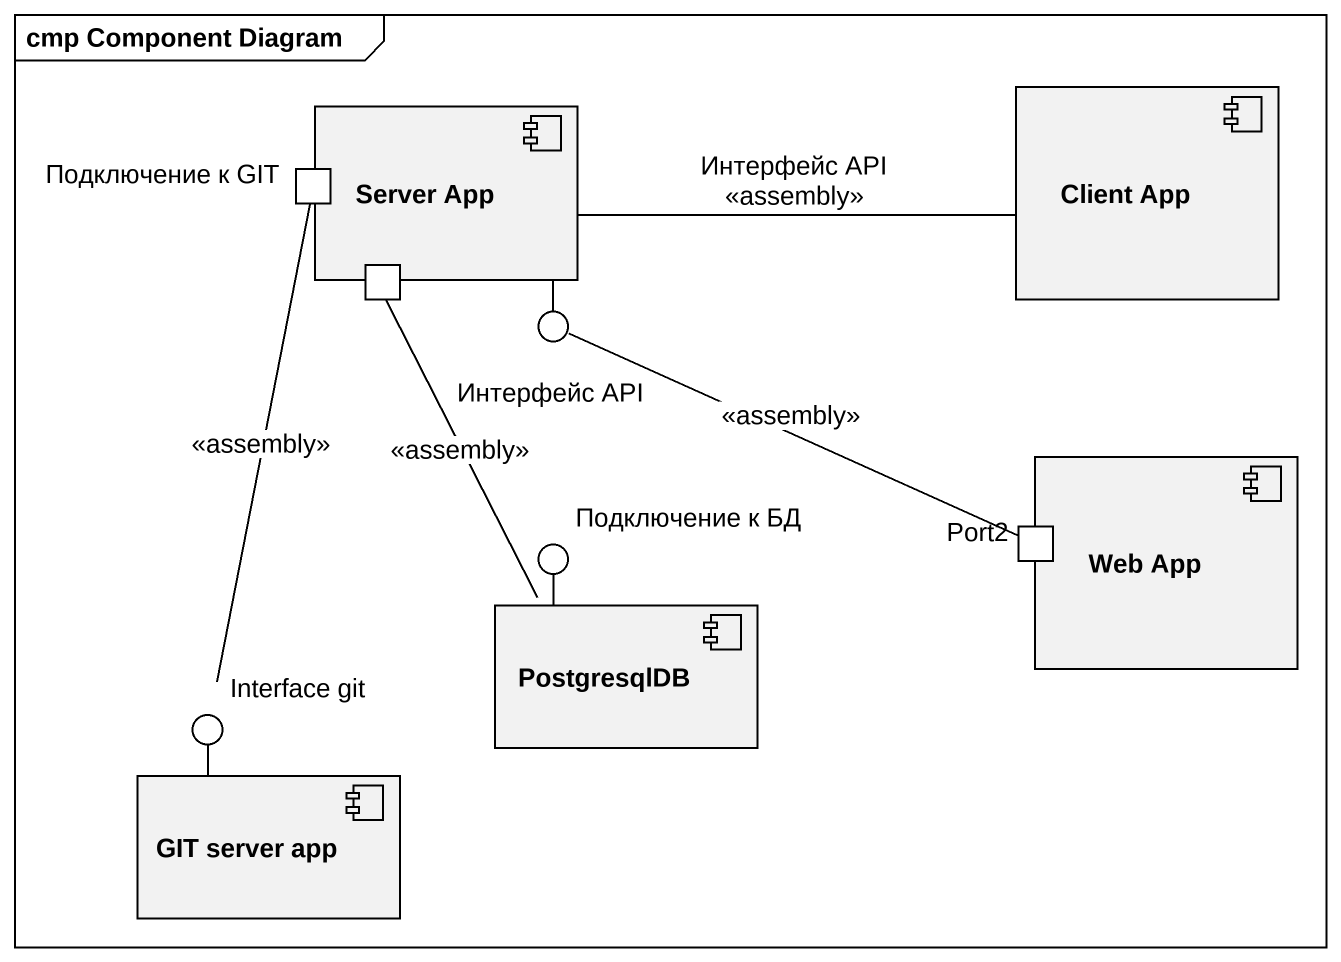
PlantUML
@startuml
mainframe cmp Component Diagram
component "Server App" as Server_App {
  port "Подключение к GIT" as Подключение_к_GIT
  port " " as port1
}
component "Client App" as Client_App
() "Интерфейс API" as Интерфейс_API
component "Web App" as Web_App {
  port Port2
}
() "Подключение к БД" as Подключение_к_БД
component PostgresqlDB
component "GIT server app" as GIT_server_app
() "Interface git" as Interface_git
Server_App -- Интерфейс_API
PostgresqlDB -up- Подключение_к_БД
GIT_server_app -up- Interface_git
Server_App -right- Client_App : Интерфейс API\n<<assembly>>
Подключение_к_GIT -- Interface_git : <<assembly>>
Интерфейс_API -right- Port2 : <<assembly>>
Подключение_к_БД -up- port1 : <<assembly>>
@enduml
